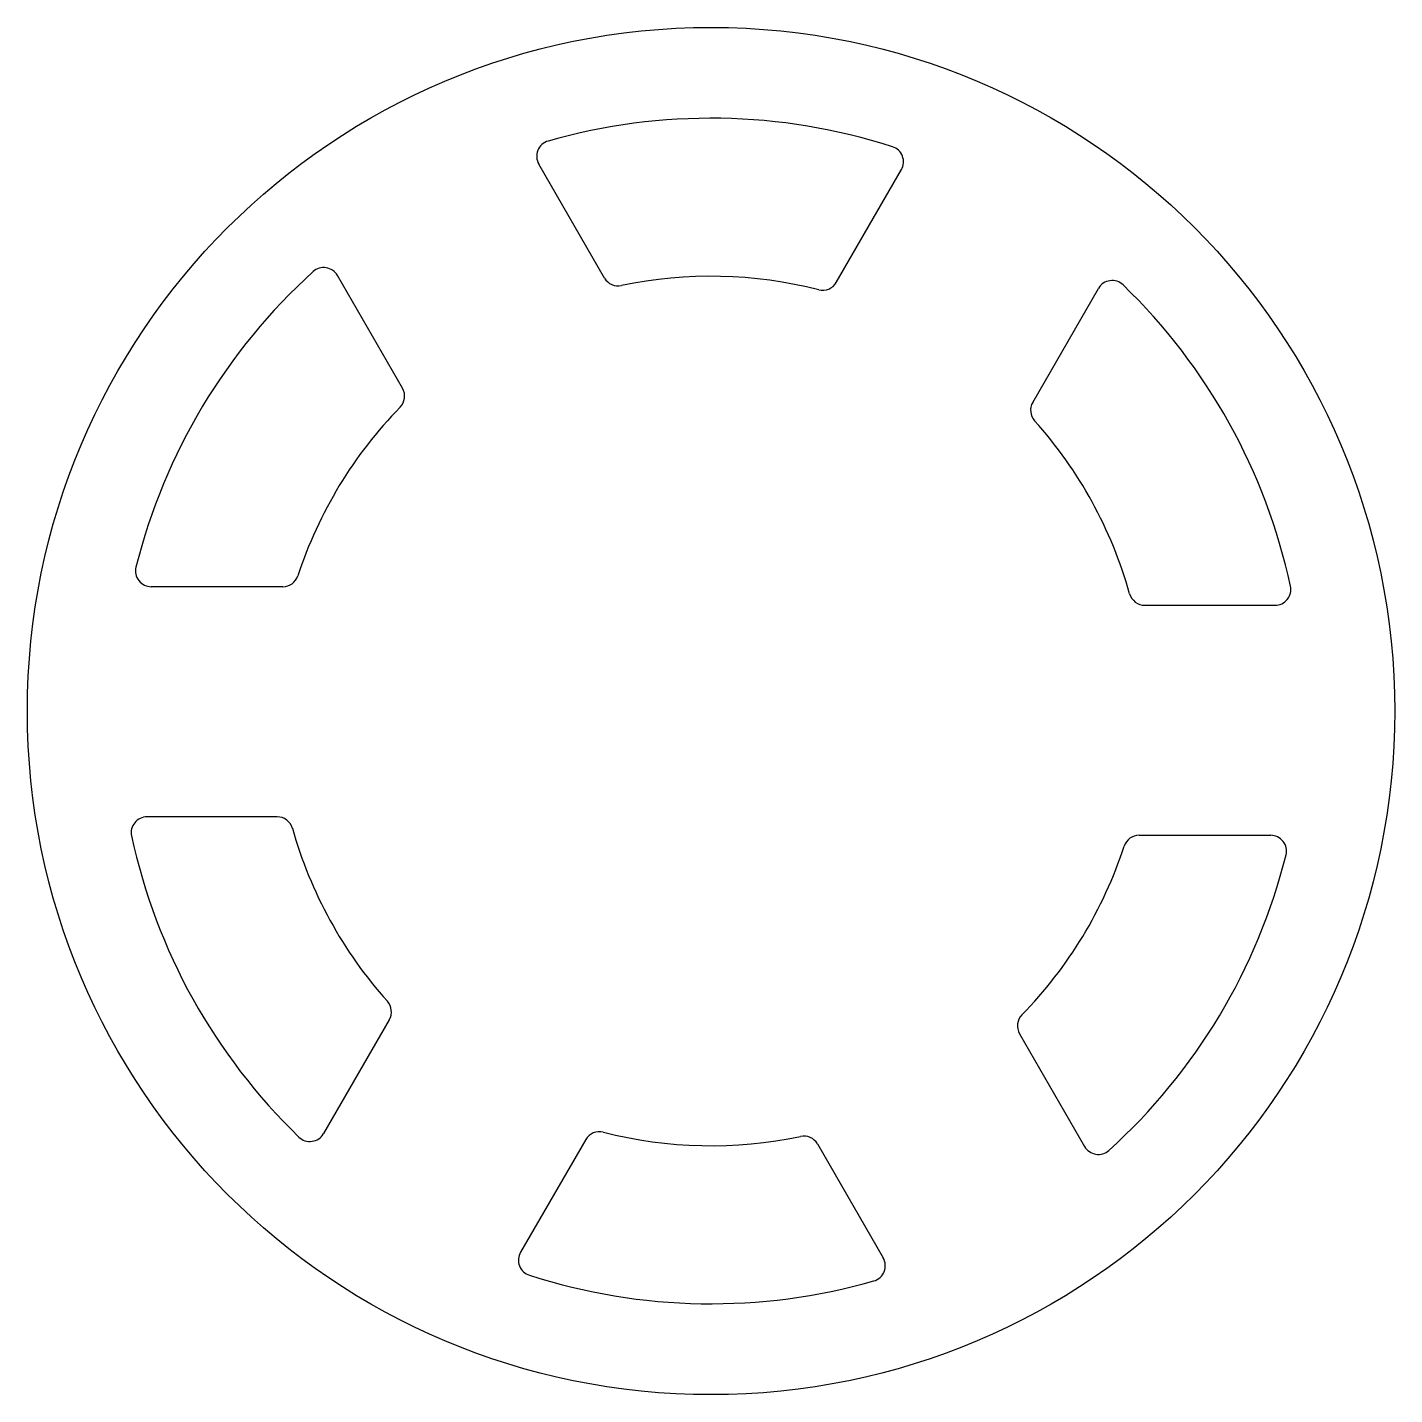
# Model space of a CAD drawing. Header units: millimetres. Extents: x 6.1 to 40.7, y 0.1 to 34.7.
import ezdxf

# ---------------------------------------------------------------- set-up
doc = ezdxf.new("R2010")
doc.units = ezdxf.units.MM

msp = doc.modelspace()

# ---------------------------------------------------------------- linework, layer by layer
for p, q in [((20.665, 28.354), (19.001, 31.236)), ((26.529, 28.243), (28.177, 31.097)), ((15.552, 25.566), (13.904, 28.42)), ((31.5, 25.209), (33.164, 28.091)), ((12.524, 20.543), (9.196, 20.543)), ((34.336, 20.075), (37.631, 20.075)), ((12.382, 14.721), (9.087, 14.721)), ((34.194, 14.253), (37.522, 14.253)), ((15.218, 9.587), (13.554, 6.705)), ((31.165, 9.23), (32.813, 6.377)), ((20.188, 6.553), (18.541, 3.7)), ((26.053, 6.442), (27.717, 3.56))]:
    msp.add_line(p, q)
msp.add_circle((23.359, 17.398), 17.3)
for centre, radius, start, end in [((23.359, 17.398), 15, 72.1656, 105.9485), ((19.347, 31.436), 0.4, 105.9485, 210), ((27.83, 31.297), 0.4, 330, 72.1656), ((23.359, 17.398), 15, 132.1656, 165.9485), ((13.558, 28.22), 0.4, 30, 132.1656), ((23.359, 17.398), 11, 75.6579, 101.8837), ((21.011, 28.554), 0.4, 210, 281.8837), ((26.183, 28.443), 0.4, 255.6579, 330), ((33.51, 27.891), 0.4, 45.9485, 150), ((23.359, 17.398), 15, 12.1656, 45.9485), ((15.206, 25.366), 0.4, 315.6579, 30), ((23.359, 17.398), 11, 135.6579, 161.8837), ((31.846, 25.009), 0.4, 150, 221.8837), ((23.359, 17.398), 11, 15.6579, 41.8837), ((9.196, 20.943), 0.4, 165.9485, 270), ((12.524, 20.943), 0.4, 270, 341.8837), ((37.631, 20.475), 0.4, 270, 12.1656), ((34.336, 20.475), 0.4, 195.6579, 270), ((9.087, 14.321), 0.4, 90, 192.1656), ((12.382, 14.321), 0.4, 15.6579, 90), ((23.359, 17.398), 15, 192.1656, 225.9485), ((23.359, 17.398), 11, 195.6579, 221.8837), ((34.194, 13.853), 0.4, 90, 161.8837), ((37.522, 13.853), 0.4, 345.9485, 90), ((23.359, 17.398), 11, 315.6579, 341.8837), ((23.359, 17.398), 15, 312.1656, 345.9485), ((14.871, 9.787), 0.4, 330, 41.8837), ((31.512, 9.43), 0.4, 135.6579, 210), ((13.207, 6.905), 0.4, 225.9485, 330), ((20.535, 6.353), 0.4, 75.6579, 150), ((23.359, 17.398), 11, 255.6579, 281.8837), ((25.706, 6.242), 0.4, 30, 101.8837), ((33.159, 6.577), 0.4, 210, 312.1656), ((18.887, 3.5), 0.4, 150, 252.1656), ((27.37, 3.36), 0.4, 285.9485, 30), ((23.359, 17.398), 15, 252.1656, 285.9485)]:
    msp.add_arc(centre, radius, start, end)

doc.saveas('drawing.dxf')
